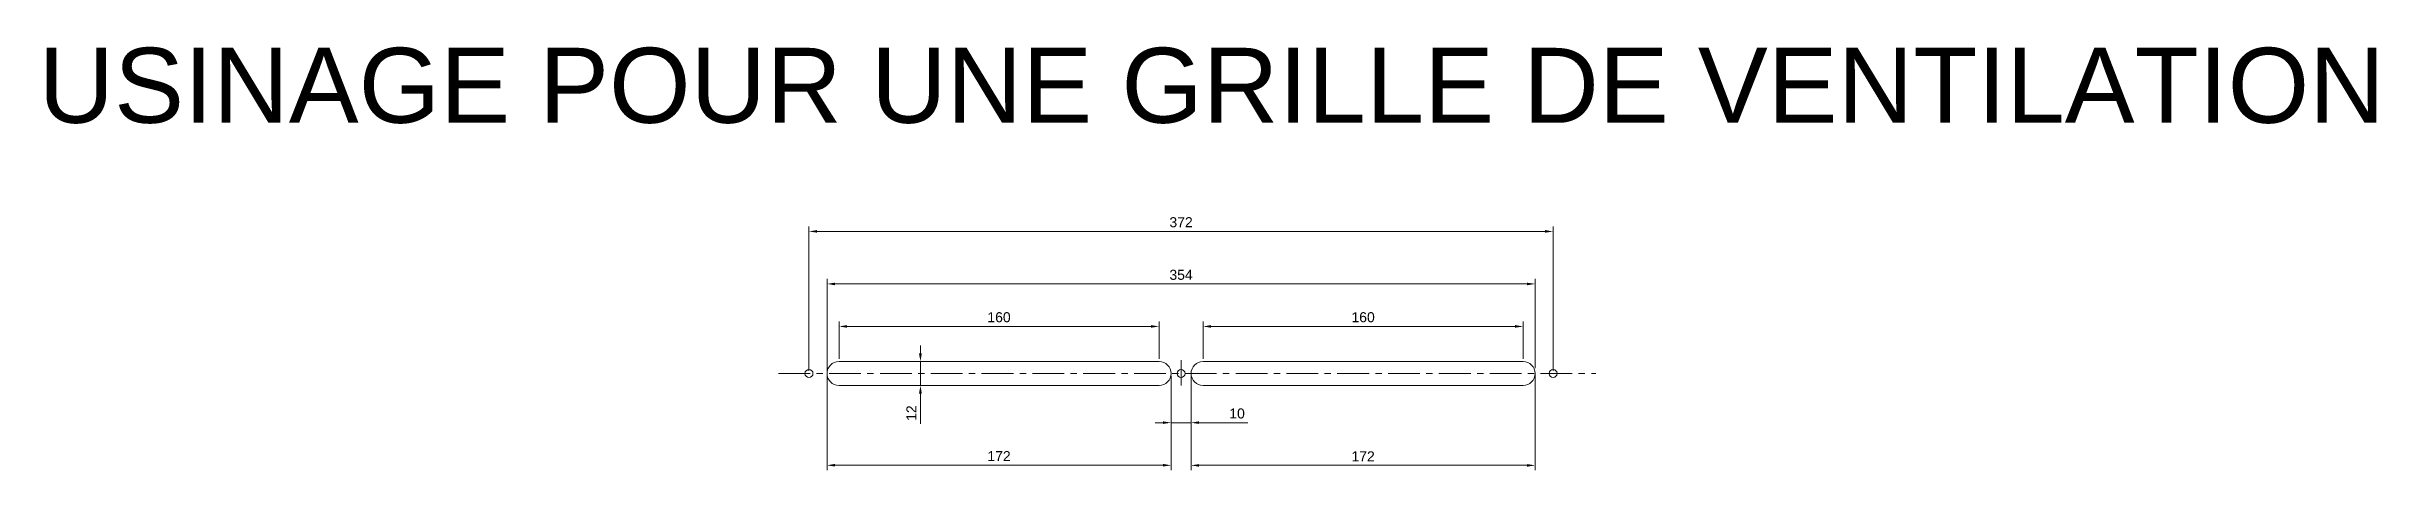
# Model space of a CAD drawing. Header units: millimetres. Extents: x 1459 to 16731, y 971 to 8404.
# Drawn here: x 3473 to 4638, y 2176 to 2388 of the extents above; entities that cross this region are included whole.
import ezdxf

# ---------------------------------------------------------------- set-up
doc = ezdxf.new("R2010")
doc.units = ezdxf.units.MM
doc.header["$LTSCALE"] = 0.5
doc.linetypes.add('AXES', pattern=[50.8, 31.75, -6.35, 6.35, -6.35])
doc.layers.get('Defpoints').update_dxf_attribs({"lineweight": 20})
for name, color, linetype, lineweight in [('ALU', 40, 'Continuous', 20), ('Cotation Détail', 190, 'Continuous', 20), ('Texte', 7, 'Continuous', 20), ("Traits d'axes", 1, 'AXES', 20)]:
    doc.layers.add(name, color=color, linetype=linetype, lineweight=lineweight)
doc.styles.add('BE', font='arial.ttf')
doc.dimstyles.new('ECH 1_2', dxfattribs={"dimscale": 2, "dimtxt": 2, "dimasz": 1.5, "dimexe": 1.25, "dimexo": 0.625, "dimgap": 1, "dimtad": 1, "dimdec": 0, "dimtxsty": 'BE', "dimcen": 0, "dimclrd": 256, "dimclre": 256, "dimclrt": 171, "dimadec": 0, "dimazin": 2, "dimtfac": 1, "dimtdec": 0, "dimtofl": 0, "dimtmove": 0, "dimatfit": 3, "dimfxl": 1, "dimarcsym": 0})

# ---------------------------------------------------------------- blocks, each defined once
blk = doc.blocks.new('*D33')
at = {"layer": 'Cotation Détail', "lineweight": -2, "transparency": 16777216}
for p, q in [((2829, 1914.3), (2829, 1867.1)), ((3001, 1915.6), (3001, 1867.1)), ((2833, 1869.6), (2997, 1869.6))]:
    blk.add_line(p, q, dxfattribs=at)
at = {"layer": 'Cotation Détail', "transparency": 16777216}
for points in [[(2833, 1870.2), (2833, 1868.9), (2829, 1869.6)], [(2997, 1870.2), (2997, 1868.9), (3001, 1869.6)]]:
    blk.add_solid(points, dxfattribs=at)
at = {"layer": 'Defpoints', "color": 0, "transparency": 16777216}
for p in [(2829, 1915.5), (3001, 1916.8), (3001, 1869.6)]:
    blk.add_point(p, dxfattribs=at)
at = {"layer": 'Cotation Détail', "color": 171, "transparency": 16777216, "insert": (2915, 1874.1), "char_height": 5, "attachment_point": 5, "style": 'BE'}
blk.add_mtext('172', dxfattribs=at)
blk = doc.blocks.new('*D27')
at = {"layer": 'Cotation Détail', "lineweight": -2, "transparency": 16777216}
for p, q in [((2819, 1914.3), (2819, 1888.4)), ((2829, 1914.3), (2829, 1888.4)), ((2815, 1890.9), (2811, 1890.9)), ((2819, 1890.9), (2829, 1890.9)), ((2833, 1890.9), (2857.3, 1890.9))]:
    blk.add_line(p, q, dxfattribs=at)
at = {"layer": 'Cotation Détail', "transparency": 16777216}
for points in [[(2815, 1891.6), (2815, 1890.3), (2819, 1890.9)], [(2833, 1891.6), (2833, 1890.3), (2829, 1890.9)]]:
    blk.add_solid(points, dxfattribs=at)
at = {"layer": 'Defpoints', "color": 0, "transparency": 16777216}
for p in [(2819, 1915.5), (2829, 1915.5), (2829, 1890.9)]:
    blk.add_point(p, dxfattribs=at)
at = {"layer": 'Cotation Détail', "color": 171, "transparency": 16777216, "insert": (2852, 1895.5), "char_height": 5, "attachment_point": 5, "style": 'BE'}
blk.add_mtext('10', dxfattribs=at)
blk = doc.blocks.new('*D28')
at = {"layer": 'Cotation Détail', "lineweight": -2, "transparency": 16777216}
for p, q in [((2835, 1922.8), (2835, 1941.5)), ((2839, 1939), (2991, 1939)), ((2995, 1922.8), (2995, 1941.5))]:
    blk.add_line(p, q, dxfattribs=at)
at = {"layer": 'Cotation Détail', "transparency": 16777216}
for points in [[(2839, 1939.7), (2839, 1938.4), (2835, 1939)], [(2991, 1939.7), (2991, 1938.4), (2995, 1939)]]:
    blk.add_solid(points, dxfattribs=at)
at = {"layer": 'Defpoints', "color": 0, "transparency": 16777216}
for p in [(2995, 1939), (2835, 1921.5), (2995, 1921.5)]:
    blk.add_point(p, dxfattribs=at)
at = {"layer": 'Cotation Détail', "color": 171, "transparency": 16777216, "insert": (2915, 1943.6), "char_height": 5, "attachment_point": 5, "style": 'BE'}
blk.add_mtext('160', dxfattribs=at)
blk = doc.blocks.new('*D29')
at = {"layer": 'Cotation Détail', "lineweight": -2, "transparency": 16777216}
for p, q in [((2647, 1910.5), (2647, 1962.8)), ((2651, 1960.3), (2997, 1960.3)), ((3001, 1918.1), (3001, 1962.8))]:
    blk.add_line(p, q, dxfattribs=at)
at = {"layer": 'Cotation Détail', "transparency": 16777216}
for points in [[(2651, 1960.9), (2651, 1959.6), (2647, 1960.3)], [(2997, 1960.9), (2997, 1959.6), (3001, 1960.3)]]:
    blk.add_solid(points, dxfattribs=at)
at = {"layer": 'Defpoints', "color": 0, "transparency": 16777216}
for p in [(3001, 1960.3), (3001, 1916.8), (2647, 1909.2)]:
    blk.add_point(p, dxfattribs=at)
at = {"layer": 'Cotation Détail', "color": 171, "transparency": 16777216, "insert": (2824, 1964.8), "char_height": 5, "attachment_point": 5, "style": 'BE'}
blk.add_mtext('354', dxfattribs=at)
blk = doc.blocks.new('*D34')
at = {"layer": 'Cotation Détail', "lineweight": -2, "transparency": 16777216}
for p, q in [((2647, 1914.3), (2647, 1867.1)), ((2819, 1914.3), (2819, 1867.1)), ((2651, 1869.6), (2815, 1869.6))]:
    blk.add_line(p, q, dxfattribs=at)
at = {"layer": 'Cotation Détail', "transparency": 16777216}
for points in [[(2651, 1870.3), (2651, 1869), (2647, 1869.6)], [(2815, 1870.3), (2815, 1869), (2819, 1869.6)]]:
    blk.add_solid(points, dxfattribs=at)
at = {"layer": 'Defpoints', "color": 0, "transparency": 16777216}
for p in [(2647, 1915.5), (2819, 1915.5), (2819, 1869.6)]:
    blk.add_point(p, dxfattribs=at)
at = {"layer": 'Cotation Détail', "color": 171, "transparency": 16777216, "insert": (2733, 1874.2), "char_height": 5, "attachment_point": 5, "style": 'BE'}
blk.add_mtext('172', dxfattribs=at)
blk = doc.blocks.new('*D30')
at = {"layer": 'Cotation Détail', "lineweight": -2, "transparency": 16777216}
for p, q in [((2693.7, 1925.5), (2693.7, 1929.5)), ((2731.7, 1921.5), (2691.2, 1921.5)), ((2693.7, 1921.5), (2693.7, 1909.5)), ((2731.7, 1909.5), (2691.2, 1909.5)), ((2693.7, 1905.5), (2693.7, 1890.3))]:
    blk.add_line(p, q, dxfattribs=at)
at = {"layer": 'Cotation Détail', "transparency": 16777216}
for points in [[(2693, 1925.5), (2694.4, 1925.5), (2693.7, 1921.5)], [(2693, 1905.5), (2694.4, 1905.5), (2693.7, 1909.5)]]:
    blk.add_solid(points, dxfattribs=at)
at = {"layer": 'Defpoints', "color": 0, "transparency": 16777216}
for p in [(2693.7, 1921.5), (2733, 1921.5), (2733, 1909.5)]:
    blk.add_point(p, dxfattribs=at)
at = {"layer": 'Cotation Détail', "color": 171, "transparency": 16777216, "insert": (2689.2, 1895.7), "char_height": 5, "attachment_point": 5, "rotation": 90, "style": 'BE'}
blk.add_mtext('12', dxfattribs=at)
blk = doc.blocks.new('*D31')
at = {"layer": 'Cotation Détail', "lineweight": -2, "transparency": 16777216}
for p, q in [((2653, 1922.8), (2653, 1941.5)), ((2657, 1939), (2809, 1939)), ((2813, 1922.8), (2813, 1941.5))]:
    blk.add_line(p, q, dxfattribs=at)
at = {"layer": 'Cotation Détail', "transparency": 16777216}
for points in [[(2657, 1939.7), (2657, 1938.4), (2653, 1939)], [(2809, 1939.7), (2809, 1938.4), (2813, 1939)]]:
    blk.add_solid(points, dxfattribs=at)
at = {"layer": 'Defpoints', "color": 0, "transparency": 16777216}
for p in [(2813, 1939), (2653, 1921.5), (2813, 1921.5)]:
    blk.add_point(p, dxfattribs=at)
at = {"layer": 'Cotation Détail', "color": 171, "transparency": 16777216, "insert": (2733, 1943.6), "char_height": 5, "attachment_point": 5, "style": 'BE'}
blk.add_mtext('160', dxfattribs=at)
blk = doc.blocks.new('*D32')
at = {"layer": 'Cotation Détail', "lineweight": -2, "transparency": 16777216}
for p, q in [((2638, 1916.8), (2638, 1989)), ((2642, 1986.5), (3006, 1986.5)), ((3010, 1916.8), (3010, 1989))]:
    blk.add_line(p, q, dxfattribs=at)
at = {"layer": 'Cotation Détail', "transparency": 16777216}
for points in [[(2642, 1987.2), (2642, 1985.9), (2638, 1986.5)], [(3006, 1987.2), (3006, 1985.9), (3010, 1986.5)]]:
    blk.add_solid(points, dxfattribs=at)
at = {"layer": 'Defpoints', "color": 0, "transparency": 16777216}
for p in [(3010, 1986.5), (2638, 1915.5), (3010, 1915.5)]:
    blk.add_point(p, dxfattribs=at)
at = {"layer": 'Cotation Détail', "color": 171, "transparency": 16777216, "insert": (2824, 1991.1), "char_height": 5, "attachment_point": 5, "style": 'BE'}
blk.add_mtext('372', dxfattribs=at)
blk = doc.blocks.new('Usinage GEA')
at = {"layer": 'ALU'}
for p, q in [((-11, 6), (-171, 6)), ((11, 6), (171, 6)), ((-171, -6), (-11, -6)), ((171, -6), (11, -6))]:
    blk.add_line(p, q, dxfattribs=at)
for centre in [(-186, 0), (0, 0), (186, 0)]:
    blk.add_circle(centre, 2, dxfattribs=at)
for centre, start, end in [((-171, 0), 90, 270), ((-11, 0), 270, 90), ((11, 0), 90, 270), ((171, 0), 270, 90)]:
    blk.add_arc(centre, 6, start, end, dxfattribs=at)
at = {"layer": "Traits d'axes"}
for p, q in [((-201.3, 0), (207.3, 0)), ((0, -6), (0, 6.6))]:
    blk.add_line(p, q, dxfattribs=at)
at = {"layer": 'Cotation Détail'}
for base, p1, p2, picture, middle in [((186, 71), (-186, 0), (186, 0), '*D32', (0, 75.6)), ((177, 44.8), (-177, -6.3), (177, 1.3), '*D29', (0, 49.3)), ((-11, 23.5), (-171, 6), (-11, 6), '*D31', (-91, 28.1)), ((171, 23.5), (11, 6), (171, 6), '*D28', (91, 28.1)), ((-5, -45.9), (-177, 0), (-5, 0), '*D34', (-91, -41.4)), ((177, -46), (5, 0), (177, 1.3), '*D33', (91, -41.4))]:
    dim = blk.add_linear_dim(base=base, p1=p1, p2=p2, dimstyle='ECH 1_2', dxfattribs=at)
    dim.commit()
    dim.dimension.update_dxf_attribs({"geometry": picture, "text_midpoint": middle, "insert": (-2824, -1915.5)})
dim = blk.add_linear_dim(base=(-130.3, 6), p1=(-91, -6), p2=(-91, 6), angle=90, dimstyle='ECH 1_2', dxfattribs=at)
dim.commit()
dim.dimension.update_dxf_attribs({"geometry": '*D30', "text_midpoint": (-130.3, -19.9), "dimtype": 128, "insert": (-2824, -1915.5)})
dim = blk.add_linear_dim(base=(5, -24.6), p1=(-5, 0), p2=(5, 0), dimstyle='ECH 1_2', dxfattribs=at)
dim.commit()
dim.dimension.update_dxf_attribs({"geometry": '*D27', "text_midpoint": (28, -24.6), "dimtype": 128, "insert": (-2824, -1915.5)})

msp = doc.modelspace()

# ---------------------------------------------------------------- block references
at = {"layer": 'Texte', "lineweight": 20}
msp.add_blockref('Usinage GEA', (4040.3, 2224.9), dxfattribs=at)

# ---------------------------------------------------------------- texts
at = {"layer": 'Cotation Détail', "lineweight": 20, "insert": (4055.6, 2368.7), "char_height": 37.5, "attachment_point": 5, "style": 'BE'}
msp.add_mtext('USINAGE POUR UNE GRILLE DE VENTILATION', dxfattribs=at)

doc.saveas('drawing.dxf')
